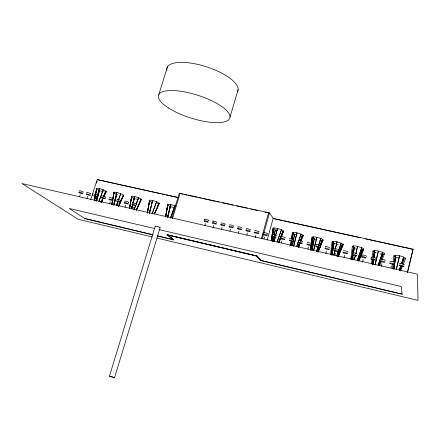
<?xml version="1.0" encoding="UTF-8"?>
<svg xmlns="http://www.w3.org/2000/svg" width="440" height="440" viewBox="0 0 440 440"><rect width="100%" height="100%" fill="white"/><g stroke="black" fill="none" stroke-linecap="round" stroke-linejoin="round"><path stroke-width="0.66" d="M392.447 268.73L392.964 263.956M393.19 261.916L393.861 255.783M371.465 263.923L372.004 259.188M372.24 257.169L372.939 251.091M350.807 259.188L352.336 246.472M330.435 254.777L332.052 241.923M393.503 268.791L394.18 264.055M372.427 263.962L373.115 259.264L372.377 263.956M393.454 268.785L394.147 264.055M351.643 259.468L353.667 245.905L351.593 259.463M393.866 269.214L395.692 257.059L393.811 269.192M331.21 254.782L333.262 241.34L331.166 254.782M311.097 250.168L313.165 236.836L311.053 250.168M292.309 239.151L293.375 232.403L292.286 239.146M372.939 264.413L373.681 259.732L372.889 264.396M271.838 240.746L272.481 236.737L271.799 240.746M352.407 259.259L353.084 255.2M353.419 253.176L354.316 247.77L353.397 253.165M165.677 216.392L167.618 205.04L165.655 216.376M352.358 259.237L353.05 255.189M332.002 255.277L334.103 243.227L331.952 255.255M147.477 212.476L149.501 200.976L147.455 212.46M165.666 216.953L167.899 204.303L165.632 216.953M147.389 213.037L149.688 200.222L147.356 213.037M129.58 208.379L131.643 196.972L129.558 208.362M111.848 204.193L112.58 200.211M111.821 204.193L112.563 200.211M112.673 200.332L111.92 204.32L114.048 193.028L112.921 199.007M292.424 245.757L294.586 234.355L292.369 245.735M94.517 200.602L95.288 196.554L94.49 200.585M95.678 194.53L96.707 189.134L95.662 194.524M273.955 236.66L273.037 241.313L273.928 236.649M274.219 235.329L275.27 230.016L274.192 235.323M396.385 269.187L399.548 255.816L396.308 269.17M375.232 264.346L378.389 251.081L374.995 264.99M167.668 216.953L170.192 206.41L167.613 216.937M333.85 255.134L334.972 250.476L333.773 255.118M335.291 249.15L337.051 241.83L335.247 249.139M354.409 259.572L355.355 255.629M355.828 253.655L357.561 246.422L355.79 253.644M313.659 250.509L316.861 237.309L313.588 250.492M293.716 246.213L296.973 232.859L293.645 246.197M274.137 241.725L275.275 237.089M275.6 235.763L277.382 228.476L275.561 235.752M354.338 259.556L355.306 255.618M400.499 270.105L400.983 268.147M407.451 272.267L413.094 249.183L273.196 218.372L269.506 212.9L179.251 193.182L171.815 217.828M407.468 272.459L413.094 249.183M149.386 213.455L152.125 202.356M390.951 267.916L391.435 265.969M274.065 241.709L275.226 237.078M381.304 266.393L381.953 263.802M149.435 213.015L152.609 200.547L149.391 212.988M167.745 217.195L170.907 204.639L167.679 217.179M372.053 263.593L372.543 261.657M131.543 208.472L132.555 204.485M131.632 208.94L132.638 204.974L131.577 208.923M133.144 202.989L134.321 198.352L133.122 202.978M96.124 201.053L97.13 197.126M97.466 195.816L99.314 188.617L97.427 195.806M113.619 205.068L116.82 192.533L113.553 205.051M362.516 262.185L363.198 259.523M353.232 260.057L353.914 257.406M131.483 208.456L132.517 204.474M344.009 257.945L344.696 255.299M96.058 201.036L97.086 197.115M114.032 204.908L116.771 194.414L113.977 204.886M335.027 255.184L335.544 253.209M325.76 253.759L326.452 251.136M316.729 251.686L317.427 249.073M96.69 200.931L99.479 190.531L96.63 200.91M307.934 248.98L308.457 247.027M299.03 246.939L299.552 244.992M290.004 245.559L290.708 242.974M281.397 242.897L281.925 240.972M272.487 241.538L273.202 238.981M261.283 238.893L268.609 212.707L268.78 212.96M262.367 238.441L263.466 234.514M263.829 233.2L269.506 212.9M264 238.915L264.534 237.001M267.135 240.136L273.196 218.372M255.184 237.677L255.926 235.037M246.813 235.054L247.374 233.085M238.321 233.107L238.882 231.143M229.878 231.176L230.445 229.218M221.496 229.257L222.063 227.304M212.977 227.997L213.736 225.407M204.897 225.451L205.464 223.514M230.032 117.084L238.106 89.738M172.458 218.669L180.087 193.369L183.035 194.222M160.111 227.722L114.576 377.625L111.04 376.701L109.467 376.167L155.205 226.226M132.792 209.011L133.397 207.064M158.901 94.21L167.508 66.77M125.037 207.235L125.648 205.293M117.332 205.469L117.942 203.538M109.676 203.715L110.286 201.79M102.069 201.971L102.685 200.052M90.712 199.722L97.185 179.597L178.244 197.456M92.51 195.431L93.137 193.485M96.476 183.106L97.103 181.165M94.512 200.244L95.123 198.33M86.999 198.523L87.615 196.614M79.536 196.812L80.151 194.909M399.333 270.105L400.659 266.211M401.544 263.615L403.755 257.125L401.517 263.604M378.169 265.254L382.575 252.384L378.114 265.232M357.33 260.48L361.724 247.715L357.275 260.458M399.278 270.083L400.62 266.195M316.531 251.394L318.087 246.912M318.752 244.992L320.98 238.59L318.5 245.619M336.727 256.025L341.198 243.117L336.672 256.003M296.769 246.444L301.07 234.13L296.714 246.422M277.178 241.951L281.463 229.735L277.118 241.929M316.47 251.372L318.048 246.901M401.401 266.013L399.795 270.534L401.374 266.013M402.089 264.077L403.925 258.913L402.067 264.077M170.489 218.042L174.867 205.865L170.429 218.014M134.062 209.963L135.702 205.453M136.169 204.166L138.507 197.72L136.136 204.149M152.191 213.846L156.552 201.762L152.125 213.818M116.297 205.887L117.926 201.41M99.017 201.234L103.197 189.811L98.956 201.212M116.468 205.227L117.887 201.394M134.002 209.941L135.663 205.436M337.612 256.531L341.968 244.992L337.574 256.526M319.253 247.484L317.79 251.29L319.231 247.478M298.029 246.763L299.75 242.358L297.99 246.763M400.604 270.99L402.336 266.579M403.332 264.072L405.559 258.406M379.649 265.76L381.42 261.3M382.179 259.397L384.461 253.677M318.148 251.917L323.081 239.91L318.142 251.906M278.757 242.886L280.577 238.535M281.353 236.671L283.695 231.077L278.905 242.479M154.451 213.785L159.17 203.148L154.429 213.774M136.18 210.287L141.174 199.111L136.153 210.271M118.443 206.217L123.442 195.135L118.421 206.201M100.859 202.45L102.845 198.077L101.118 201.806M103.175 198.094L101.195 202.367L103.158 198.099M109.467 376.167L110.22 376.316M184.371 194.513L187.049 195.096M188.392 195.393L197.098 197.296M198.44 197.588L201.119 198.171M202.461 198.468L207.147 199.49M208.489 199.782L211.167 200.371M212.509 200.662L215.188 201.245M216.53 201.542L219.208 202.125M222.558 202.857L225.236 203.445M226.578 203.737L229.257 204.32M230.599 204.617L233.277 205.2M236.627 205.931L239.305 206.52M240.647 206.811L243.326 207.394M244.662 207.691L247.346 208.274M250.696 209.006L253.374 209.594M254.711 209.886L257.395 210.469M264.759 212.08L268.109 212.812M160.534 193.749L97.185 179.597M161.876 194.046L164.56 194.639M165.902 194.931L168.581 195.525M169.923 195.816L178.64 197.742M273.152 218.565L282.53 220.632M283.866 220.924L360.206 237.749M365.563 238.926L368.242 239.52M369.578 239.811L372.257 240.405M373.599 240.697L376.277 241.291M377.614 241.582L382.3 242.616M383.642 242.913L386.32 243.502M387.657 243.799L390.335 244.387M391.677 244.684L412.434 249.255M154.93 228.619L69.278 208.489L84.667 218.493L152.878 234.707M158.945 229.565L401.181 286.5L402.149 293.964M167.849 235.109L256.707 256.119M157.416 235.846L173.591 239.696L167.585 234.828L256.537 255.849L260.579 260.31L402.155 294.195L260.739 260.568L256.52 255.91M153.148 234.982L84.651 218.548M157.157 235.934L173.861 239.905L167.569 234.883M152.262 236.957L78.15 219.263L22 183.579L417.489 274.186L418 300.388L156.937 238.073M111.051 376.53L112.998 377.086M113.828 377.339L114.576 377.625M172.766 239.498L166.727 234.685L257.422 256.124L261.443 260.579M155.337 226.43A2.569 0.413 16.9 0 1 157.801 226.584A2.569 0.413 16.9 0 1 159.869 227.81M166.848 70.175A37.252 13.134 17.9 0 1 204.276 66.121A37.252 13.134 17.9 0 1 237.655 91.388M79.398 191.114A2.14 0.369 18 0 1 80.08 190.85A2.14 0.369 18 0 1 82.693 191.714A2.14 0.369 18 0 1 82.907 192.28M86.845 192.803A2.145 0.369 17.9 0 1 87.555 192.544A2.145 0.369 17.9 0 1 90.167 193.407A2.145 0.369 17.9 0 1 90.359 193.969M94.347 194.502A2.145 0.374 17.8 0 1 95.079 194.249A2.145 0.374 17.8 0 1 97.691 195.118A2.145 0.374 17.8 0 1 97.862 195.668M101.888 196.213A2.151 0.374 17.7 0 1 102.647 195.96A2.151 0.374 17.7 0 1 105.264 196.834A2.151 0.374 17.7 0 1 105.408 197.384M109.335 197.687A2.151 0.38 17.6 0 1 112.156 198.237A2.151 0.38 17.6 0 1 113.003 199.106M117.117 199.667A2.156 0.38 17.6 0 1 117.931 199.424A2.156 0.38 17.6 0 1 120.555 200.299A2.156 0.38 17.6 0 1 120.648 200.838M124.806 201.41A2.162 0.385 17.5 0 1 125.648 201.174A2.162 0.385 17.5 0 1 128.271 202.048A2.162 0.385 17.5 0 1 128.337 202.587M132.545 203.165A2.167 0.391 17.4 0 1 133.413 202.934A2.167 0.391 17.4 0 1 136.043 203.808A2.167 0.391 17.4 0 1 136.081 204.341M205.029 219.824A2.211 0.413 16.4 0 1 204.996 219.203A2.211 0.413 16.4 0 1 208.005 220.049A2.211 0.413 16.4 0 1 208.027 220.666M213.274 221.694A2.222 0.418 16.3 0 1 213.037 221.073A2.222 0.418 16.3 0 1 215.688 221.672A2.222 0.418 16.3 0 1 216.843 222.503M221.029 223.229A2.228 0.418 16.2 0 1 222.222 223.053A2.228 0.418 16.2 0 1 224.879 223.949A2.228 0.418 16.2 0 1 224.598 224.428M229.394 225.126A2.233 0.424 16 0 1 230.621 224.956A2.233 0.424 16 0 1 233.272 225.852A2.233 0.424 16 0 1 232.964 226.325M238.343 227.381A2.244 0.424 15.9 0 1 238.194 226.771A2.244 0.424 15.9 0 1 240.9 227.387A2.244 0.424 15.9 0 1 241.978 228.206M246.807 229.301A2.25 0.429 15.8 0 1 246.945 228.712A2.25 0.429 15.8 0 1 250.008 229.57A2.25 0.429 15.8 0 1 249.865 230.159M254.826 230.89A2.261 0.429 15.7 0 1 256.146 230.742A2.261 0.429 15.7 0 1 258.808 231.638A2.261 0.429 15.7 0 1 258.401 232.1M263.912 233.184A2.266 0.435 15.5 0 1 264.121 232.601A2.266 0.435 15.5 0 1 267.207 233.47A2.266 0.435 15.5 0 1 266.992 234.047M272.063 234.801A2.277 0.435 15.4 0 1 274.395 234.883A2.277 0.435 15.4 0 1 276.293 235.989M280.77 236.775A2.288 0.44 15.3 0 1 283.14 236.869A2.288 0.44 15.3 0 1 285.016 237.969M289.536 238.761A2.294 0.44 15.1 0 1 290.994 238.634A2.294 0.44 15.1 0 1 293.661 239.542A2.294 0.44 15.1 0 1 293.123 239.976M298.359 240.763A2.305 0.446 15 0 1 300.817 240.873A2.305 0.446 15 0 1 302.638 241.967M307.247 242.781A2.316 0.446 14.9 0 1 309.743 242.897A2.316 0.446 14.9 0 1 311.542 243.986M316.635 245.141A2.327 0.451 14.8 0 1 316.773 244.58A2.327 0.451 14.8 0 1 319.649 245.234A2.327 0.451 14.8 0 1 320.502 246.021M325.633 247.181A2.338 0.451 14.6 0 1 325.804 246.626A2.338 0.451 14.6 0 1 328.702 247.286A2.338 0.451 14.6 0 1 329.527 248.067M334.692 249.238A2.349 0.451 14.5 0 1 334.901 248.688A2.349 0.451 14.5 0 1 337.816 249.348A2.349 0.451 14.5 0 1 338.613 250.129M343.404 250.976A2.365 0.457 14.3 0 1 346.077 251.125A2.365 0.457 14.3 0 1 347.765 252.203M352.6 253.061A2.376 0.457 14.2 0 1 355.317 253.22A2.376 0.457 14.2 0 1 356.978 254.293M362.252 255.492A2.387 0.462 14.1 0 1 362.566 254.958A2.387 0.462 14.1 0 1 365.547 255.635A2.387 0.462 14.1 0 1 366.256 256.399M371.569 257.603A2.404 0.462 13.9 0 1 371.916 257.076A2.404 0.462 13.9 0 1 374.918 257.757A2.404 0.462 13.9 0 1 375.601 258.517M380.952 259.732A2.414 0.468 13.8 0 1 381.337 259.21A2.414 0.468 13.8 0 1 384.357 259.897A2.414 0.468 13.8 0 1 385.011 260.651M390.038 261.553A2.431 0.468 13.7 0 1 392.937 261.745A2.431 0.468 13.7 0 1 394.488 262.801M399.911 264.033A2.448 0.468 13.5 0 1 400.373 263.527A2.448 0.468 13.5 0 1 403.436 264.22A2.448 0.468 13.5 0 1 404.03 264.963M100.111 190.768A5.291 0.963 17.9 0 1 96.811 188.315A5.291 0.963 17.9 0 1 104.505 190.372A5.291 0.963 17.9 0 1 104.439 191.923M103.312 191.708A5.291 0.963 17.9 0 1 100.743 190.988M117.409 194.651A5.308 0.979 17.6 0 1 114.059 192.242L112.811 198.88L114.054 192.242A5.308 0.979 17.6 0 1 121.308 193.974A5.308 0.979 17.6 0 1 122.716 195.921M134.954 198.594A5.335 0.996 17.4 0 1 131.747 196.202L129.52 208.247L131.742 196.202A5.335 0.996 17.4 0 1 139.09 197.956A5.335 0.996 17.4 0 1 140.333 199.881M138.199 199.546A5.335 0.996 17.4 0 1 135.586 198.814M152.757 202.593A5.357 1.012 17.2 0 1 149.903 200.206A5.357 1.012 17.2 0 1 157.828 202.323A5.357 1.012 17.2 0 1 157.207 203.781M173.597 207.499A5.39 1.029 16.9 0 1 167.53 204.397A5.39 1.029 16.9 0 1 175.984 206.349M275.886 230.252A5.616 1.122 15.3 0 1 273.724 228.047A5.616 1.122 15.3 0 1 281.529 229.763A5.616 1.122 15.3 0 1 282.491 231.704M277.607 230.824A5.616 1.122 15.3 0 1 276.518 230.478M295.834 234.817A5.671 1.133 15 0 1 293.128 232.419A5.671 1.133 15 0 1 301.444 234.289A5.671 1.133 15 0 1 301.224 236.027M316.536 239.569A5.726 1.149 14.7 0 1 312.763 236.863A5.726 1.149 14.7 0 1 321.75 238.937A5.726 1.149 14.7 0 1 319.66 240.29M334.714 243.469A5.792 1.161 14.4 0 1 333.08 241.346A5.792 1.161 14.4 0 1 341.259 243.144A5.792 1.161 14.4 0 1 341.632 244.992M338.195 244.497A5.792 1.161 14.4 0 1 335.346 243.694M355.553 248.237A5.858 1.177 14.1 0 1 353.386 245.916A5.858 1.177 14.1 0 1 362.087 247.874A5.858 1.177 14.1 0 1 361.196 249.502M376.079 252.846A5.934 1.188 13.8 0 1 373.907 250.569A5.934 1.188 13.8 0 1 382.459 252.335A5.934 1.188 13.8 0 1 382.591 254.194M381.805 254.133A5.934 1.188 13.8 0 1 380.155 253.902M398.64 258.055A6.012 1.199 13.5 0 1 394.477 255.332A6.012 1.199 13.5 0 1 403.684 257.092A6.012 1.199 13.5 0 1 402.738 258.836M311.108 244.816L310.404 250.184L311.102 244.811M312.076 237.441L311.284 243.474L312.076 237.441M291.291 241.17L290.736 245.24L291.28 241.159M292.402 233.03L291.566 239.135L292.402 233.03M273.02 228.679L271.304 240.785L273.02 228.679M395.439 255.266L394.377 262.702L395.439 255.266M374.391 250.547L373.313 257.923L374.391 250.547M291.99 241.17L291.242 245.894L291.962 241.17M374.841 252.379L373.995 257.73L374.841 252.379M273.884 228.041L272.805 234.729L273.884 228.041M314.199 238.755L312.142 250.03L314.199 238.755M95.238 195.74L94.353 200.453L95.222 195.745M96.624 188.337L95.486 194.398L96.624 188.337M134.585 196.51L132.891 203.154L134.585 196.51M380.402 261.239L378.774 265.716L380.369 261.239M382.954 254.199L381.095 259.32L382.954 254.199M120.725 193.738L118.393 200.134L120.725 193.738M362.302 249.563L358.077 260.97L362.302 249.563M321.937 240.499L319.985 245.575L321.937 240.499M302.214 236.066L300.245 241.098L302.214 236.066M282.783 231.698L278.471 242.523L282.783 231.698M363.682 249.018L358.864 260.992L363.682 249.018M343.228 244.426L338.399 256.3L343.228 244.426M300.118 242.979L298.304 247.368L300.113 242.974M303.237 235.461L300.9 241.098L303.237 235.461M158.939 203.885L154.489 213.906L158.939 203.885M141.037 199.865L136.56 209.798L141.037 199.865M105.963 191.213L103.692 196.207L105.963 191.213M123.393 195.899L118.613 206.365L123.393 195.899M106.002 191.994L104.022 196.268L106.002 191.994M168.251 107.828A37.494 11.891 17.7 0 0 228.624 119.867A37.494 11.891 17.7 0 0 185.565 92.097A37.494 11.891 17.7 0 0 168.251 107.828M79.613 192.88A2.14 0.363 18 0 0 82.819 193.611A2.14 0.363 18 0 0 79.937 192.324A2.14 0.363 18 0 0 79.613 192.88M87.054 194.573A2.145 0.369 17.9 0 0 90.283 195.311A2.145 0.369 17.9 0 0 87.412 194.024A2.145 0.369 17.9 0 0 87.054 194.573M94.545 196.279A2.145 0.369 17.8 0 0 97.796 197.016A2.145 0.369 17.8 0 0 94.941 195.734A2.145 0.369 17.8 0 0 94.545 196.279M102.086 197.995A2.151 0.374 17.7 0 0 105.353 198.737A2.151 0.374 17.7 0 0 102.514 197.456A2.151 0.374 17.7 0 0 102.086 197.995M109.67 199.716A2.156 0.374 17.6 0 0 112.959 200.47A2.156 0.374 17.6 0 0 110.138 199.183A2.156 0.374 17.6 0 0 109.67 199.716M117.304 201.454A2.156 0.38 17.5 0 0 120.615 202.208A2.156 0.38 17.5 0 0 117.805 200.926A2.156 0.38 17.5 0 0 117.304 201.454M124.988 203.203A2.162 0.38 17.4 0 0 128.315 203.962A2.162 0.38 17.4 0 0 125.526 202.681A2.162 0.38 17.4 0 0 124.988 203.203M132.721 204.963A2.167 0.385 17.3 0 0 136.07 205.722A2.167 0.385 17.3 0 0 133.293 204.446A2.167 0.385 17.3 0 0 132.721 204.963M204.584 221.309A2.217 0.413 16.4 0 0 208.137 222.118A2.217 0.413 16.4 0 0 205.513 220.858A2.217 0.413 16.4 0 0 204.584 221.309M212.828 223.185A2.222 0.413 16.3 0 0 216.409 223.999A2.222 0.413 16.3 0 0 213.802 222.739A2.222 0.413 16.3 0 0 212.828 223.185M221.133 225.071A2.228 0.418 16.2 0 0 224.73 225.891A2.228 0.418 16.2 0 0 222.145 224.637A2.228 0.418 16.2 0 0 221.133 225.071M229.488 226.974A2.233 0.418 16 0 0 233.112 227.799A2.233 0.418 16 0 0 230.549 226.545A2.233 0.418 16 0 0 229.488 226.974M237.903 228.888A2.244 0.424 15.9 0 0 241.549 229.719A2.244 0.424 15.9 0 0 239.003 228.465A2.244 0.424 15.9 0 0 237.903 228.888M246.373 230.813A2.25 0.424 15.8 0 0 250.041 231.649A2.25 0.424 15.8 0 0 247.517 230.401A2.25 0.424 15.8 0 0 246.373 230.813M254.898 232.755A2.261 0.429 15.7 0 0 258.594 233.596A2.261 0.429 15.7 0 0 256.086 232.348A2.261 0.429 15.7 0 0 254.898 232.755M263.478 234.707A2.266 0.429 15.5 0 0 267.201 235.554A2.266 0.429 15.5 0 0 264.715 234.306A2.266 0.429 15.5 0 0 263.478 234.707M272.118 236.671A2.277 0.435 15.4 0 0 275.864 237.523A2.277 0.435 15.4 0 0 273.399 236.28A2.277 0.435 15.4 0 0 272.118 236.671M280.819 238.651A2.288 0.435 15.3 0 0 284.592 239.509A2.288 0.435 15.3 0 0 282.145 238.266A2.288 0.435 15.3 0 0 280.819 238.651M289.575 240.642A2.299 0.435 15.2 0 0 293.375 241.505A2.299 0.435 15.2 0 0 290.95 240.268A2.299 0.435 15.2 0 0 289.575 240.642M298.397 242.649A2.305 0.44 15 0 0 302.22 243.518A2.305 0.44 15 0 0 299.816 242.281A2.305 0.44 15 0 0 298.397 242.649M307.274 244.668A2.316 0.44 14.9 0 0 311.124 245.542A2.316 0.44 14.9 0 0 308.743 244.31A2.316 0.44 14.9 0 0 307.274 244.668M316.212 246.703A2.327 0.446 14.8 0 0 320.089 247.583A2.327 0.446 14.8 0 0 317.73 246.351A2.327 0.446 14.8 0 0 316.212 246.703M325.209 248.749A2.338 0.446 14.6 0 0 329.115 249.64A2.338 0.446 14.6 0 0 326.783 248.407A2.338 0.446 14.6 0 0 325.209 248.749M334.274 250.811A2.354 0.451 14.5 0 0 338.201 251.702A2.354 0.451 14.5 0 0 335.896 250.481A2.354 0.451 14.5 0 0 334.274 250.811M343.398 252.885A2.365 0.451 14.4 0 0 347.353 253.787A2.365 0.451 14.4 0 0 345.07 252.566A2.365 0.451 14.4 0 0 343.398 252.885M352.589 254.975A2.376 0.457 14.2 0 0 356.57 255.882A2.376 0.457 14.2 0 0 354.31 254.661A2.376 0.457 14.2 0 0 352.589 254.975M361.84 257.081A2.393 0.457 14.1 0 0 365.849 257.994A2.393 0.457 14.1 0 0 363.616 256.779A2.393 0.457 14.1 0 0 361.84 257.081M371.157 259.199A2.404 0.457 14 0 0 375.199 260.117A2.404 0.457 14 0 0 372.983 258.907A2.404 0.457 14 0 0 371.157 259.199M380.54 261.332A2.42 0.462 13.8 0 0 384.61 262.262A2.42 0.462 13.8 0 0 382.421 261.052A2.42 0.462 13.8 0 0 380.54 261.332M389.989 263.483A2.431 0.462 13.7 0 0 394.086 264.418A2.431 0.462 13.7 0 0 391.925 263.208A2.431 0.462 13.7 0 0 389.989 263.483M399.504 265.645A2.448 0.462 13.6 0 0 403.629 266.585A2.448 0.462 13.6 0 0 401.495 265.386A2.448 0.462 13.6 0 0 399.504 265.645"/></g></svg>
